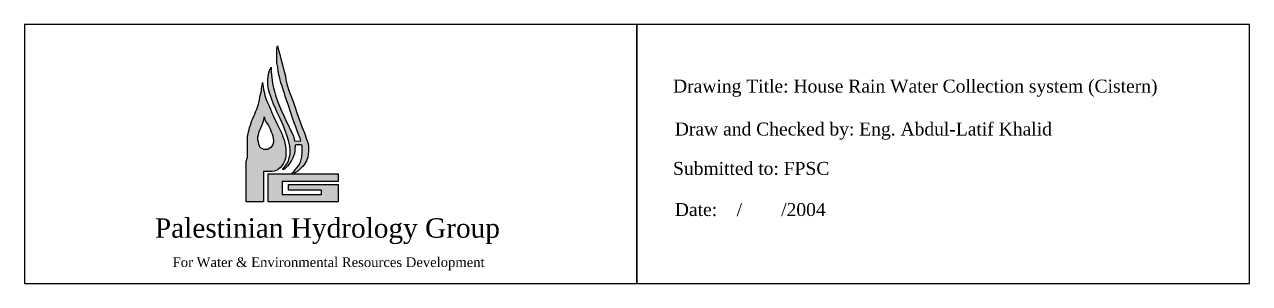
# Model space of a CAD drawing. Extents: x 17096 to 23129, y 9115 to 11168.
# Drawn here: x 17096 to 18991, y 9115 to 9516 of the extents above; entities that cross this region are included whole.
import ezdxf

# ---------------------------------------------------------------- set-up
doc = ezdxf.new("R2010")
doc.units = 0
doc.header["$LTSCALE"] = 5
doc.layers.get('0').update_dxf_attribs({"linetype": 'CONTINUOUS'})
doc.styles.get("Standard").update_dxf_attribs({"font": 'times.ttf', "height": 15})

msp = doc.modelspace()

# ---------------------------------------------------------------- hatches: boundary and pattern name
at = {"linetype": 'Continuous', "ltscale": 0.3}
for color, points in [(4, [(17495.30724, 9291.76681), (17497.40959, 9293.99741), (17500.03751, 9297.01527), (17502.13985, 9300.42677), (17504.3736, 9304.36311), (17505.55616, 9309.74279), (17506.87013, 9314.72883), (17506.87013, 9322.07667), (17506.60734, 9327.58755), (17505.68757, 9332.44238), (17504.505, 9336.24751), (17502.53405, 9343.17526), (17499.77472, 9350.26069), (17497.14679, 9357.34611), (17494.12468, 9364.56275), (17491.75954, 9370.46726), (17489.5258, 9374.40361), (17487.02926, 9379.88803), (17484.66413, 9385.00528), (17481.37922, 9392.48434), (17478.75128, 9399.83219), (17476.64894, 9405.73671), (17474.94079, 9409.93548), (17474.02103, 9413.84535), (17473.10124, 9418.56897), (17472.57566, 9422.24289), (17472.44427, 9426.44166), (17472.57566, 9431.03406), (17473.62684, 9438.90676), (17475.2036, 9444.41765), (17476.51755, 9447.56672), (17477.17454, 9448.87884), (17477.70012, 9449.66611), (17477.83152, 9442.97432), (17478.2257, 9437.59465), (17478.7513, 9433.52709), (17479.40828, 9429.1971), (17479.93386, 9424.6047), (17480.98503, 9419.74987), (17482.95598, 9412.40202), (17484.53274, 9406.4975), (17487.16067, 9398.78249), (17489.5258, 9392.22192), (17493.33629, 9383.29953), (17497.80378, 9373.58987), (17500.56311, 9367.1605), (17504.505, 9359.5767), (17507.26433, 9353.54096), (17510.02366, 9347.63645), (17511.9946, 9342.91283), (17513.43997, 9338.18922), (17514.22834, 9335.43377), (17523.2947, 9335.95862), (17522.37492, 9339.76376), (17520.53537, 9344.881), (17518.03883, 9351.44159), (17515.6737, 9357.34611), (17513.70276, 9362.72578), (17511.07482, 9369.54878), (17509.76085, 9374.2724), (17507.00154, 9382.24983), (17504.505, 9390.38495), (17502.13987, 9397.73279), (17499.51193, 9404.55579), (17498.06657, 9409.67305), (17496.88401, 9413.21576), (17494.91305, 9420.27471), (17492.81071, 9425.7856), (17490.83977, 9432.6086), (17489.5258, 9437.98828), (17488.47464, 9444.68006), (17487.81765, 9449.53489), (17486.50368, 9457.1187), (17486.24089, 9462.49837), (17486.24089, 9470.89591), (17486.50368, 9477.06286), (17487.16067, 9480.47436), (17487.42346, 9482.83616), (17489.00022, 9476.27559), (17490.83977, 9469.19016), (17493.0735, 9460.66141), (17495.17586, 9453.31357), (17496.88401, 9446.49056), (17498.32938, 9441.26856), (17499.64333, 9435.62647), (17500.43172, 9429.98437), (17502.13987, 9423.94864), (17504.63639, 9415.41989), (17507.26433, 9408.33447), (17511.46901, 9396.42068), (17514.62252, 9387.23587), (17517.77604, 9377.52621), (17521.32374, 9367.94777), (17525.65983, 9356.69005), (17529.33893, 9348.2925), (17532.49244, 9338.32043), (17534.85759, 9331.89106), (17535.38317, 9326.93149), (17535.38317, 9320.10849), (17534.98899, 9314.99124), (17534.2006, 9310.39883), (17532.22965, 9304.88795), (17529.07614, 9300.03312), (17526.57961, 9296.28056), (17524.08307, 9293.91874), (17521.45515, 9291.55694), (17518.69582, 9289.19513), (17515.54231, 9286.96453), (17513.57136, 9286.04605), (17511.73181, 9285.78363), (17509.49806, 9285.78363), (17511.9946, 9287.48938), (17514.49113, 9290.63846), (17517.90743, 9294.4436), (17520.53537, 9298.37994), (17522.9005, 9302.70992), (17524.08307, 9306.90869), (17525.00286, 9311.2122), (17525.52844, 9318.42883), (17525.65983, 9323.93972), (17525.39704, 9327.74485), (17525.00286, 9328.92576), (17523.95168, 9329.58182), (17520.00979, 9329.71303), (17516.06789, 9329.4506), (17514.75392, 9328.79454), (17514.49113, 9324.07093), (17514.09694, 9319.87216), (17513.57136, 9316.46066), (17512.25739, 9311.99947), (17510.54924, 9308.45675), (17509.10388, 9305.34719), (17506.60735, 9301.14843), (17503.05963, 9296.68723), (17500.03753, 9293.53815), (17497.40959, 9291.70119)]), (5, [(17581.22719, 9241.47301), (17472.83293, 9241.47301), (17472.83293, 9284.75248), (17581.0855, 9284.75248), (17581.0855, 9273.14706), (17494.51747, 9273.14706), (17494.51747, 9252.76135), (17555.43254, 9252.76135), (17555.43254, 9259.61153), (17504.6936, 9259.61153), (17504.6936, 9268.49107), (17581.36894, 9268.49107)])]:
    msp.add_hatch(color=color, dxfattribs=at).paths.add_polyline_path(points)
h = msp.add_hatch(color=5, dxfattribs=at)
h.paths.add_polyline_path([(17438.99802, 9241.46014), (17438.99802, 9303.57451), (17439.26211, 9303.83823), (17439.70225, 9305.42054), (17440.23043, 9307.35449), (17440.93468, 9309.99168), (17441.19876, 9312.54096), (17441.19876, 9343.02676), (17441.63893, 9344.59111), (17442.16711, 9347.1404), (17442.69529, 9349.9534), (17443.48757, 9353.03013), (17444.27984, 9356.45848), (17445.51227, 9360.23846), (17446.56863, 9363.84262), (17447.97711, 9367.27097), (17449.56165, 9370.43561), (17450.88212, 9373.84622), (17452.20256, 9377.09876), (17453.61106, 9380.61502), (17455.45968, 9384.65872), (17457.13226, 9389.22986), (17458.10061, 9392.5703), (17458.62879, 9394.76796), (17459.5091, 9399.05763), (17460.30137, 9403.36505), (17460.91758, 9405.73852), (17462.15001, 9410.66129), (17462.59016, 9414.08964), (17462.94227, 9416.72684), (17463.29441, 9419.80356), (17464.26276, 9424.0493), (17464.52684, 9425.98324), (17464.87897, 9422.7307), (17465.40715, 9419.21444), (17465.8473, 9415.43446), (17466.81563, 9411.74239), (17468.13609, 9406.02846), (17469.45654, 9401.1057), (17470.68897, 9398.22252), (17472.36154, 9394.26674), (17474.47427, 9389.95932), (17476.67503, 9384.59702), (17478.87579, 9379.41054), (17480.28428, 9375.80637), (17482.30898, 9371.16506), (17484.24566, 9367.38508), (17487.57318, 9360.7921), (17489.24575, 9357.36375), (17491.27045, 9353.40795), (17492.59091, 9350.50703), (17494.43953, 9346.12946), (17495.31985, 9343.66807), (17496.11211, 9341.20669), (17496.55228, 9339.88809), (17497.08046, 9338.30577), (17497.52061, 9336.89927), (17498.04879, 9335.84439), (17498.4009, 9334.6137), (17498.84107, 9332.24023), (17499.28122, 9330.13047), (17499.8094, 9327.87137), (17500.16152, 9322.59698), (17500.16152, 9311.78448), (17499.72137, 9308.35613), (17498.84107, 9305.45522), (17497.16849, 9302.29058), (17496.20015, 9300.46228), (17494.08742, 9297.29764), (17491.44651, 9294.30882), (17489.24575, 9292.37488), (17487.22106, 9290.88047), (17485.6365, 9290.00141), (17482.46741, 9289.21025), (17479.21029, 9288.41909), (17475.97078, 9288.33118), (17465.75927, 9288.33118), (17465.75927, 9241.42459)])
h.paths.add_polyline_path([(17465.5383, 9323.16023), (17462.36639, 9324.36687), (17460.85596, 9325.72434), (17459.64762, 9327.83596), (17458.43929, 9330.70174), (17457.83511, 9334.17084), (17457.23093, 9336.88578), (17457.23093, 9341.86318), (17458.28823, 9345.33228), (17459.34554, 9350.30967), (17460.85596, 9353.47711), (17462.21535, 9357.09704), (17463.72578, 9360.71696), (17465.08516, 9364.63855), (17466.14245, 9368.25847), (17466.74663, 9370.52093), (17467.04871, 9372.93422), (17467.65289, 9369.16346), (17468.55914, 9367.05183), (17469.61644, 9365.24187), (17471.12687, 9363.28108), (17472.78835, 9360.56614), (17474.14772, 9358.30368), (17475.35607, 9355.58873), (17476.56441, 9353.02462), (17477.9238, 9349.70635), (17479.13214, 9346.53892), (17480.34049, 9343.22065), (17480.94465, 9339.29907), (17481.24675, 9336.28246), (17481.24675, 9334.02), (17480.18943, 9329.94759), (17478.83006, 9327.68513), (17477.16859, 9325.42268), (17474.60086, 9323.76355), (17472.63731, 9322.70774), (17467.95497, 9322.55691), (17466.44455, 9322.70774)], flags=16)

# ---------------------------------------------------------------- linework, layer by layer
at = {"linetype": 'Continuous'}
for points in [[(17096.2318, 9115.33071), (18043.39165, 9115.33071), (18043.39165, 9515.70042), (17096.2318, 9515.70042)], [(18043.39165, 9115.33071), (18990.5515, 9115.33071), (18990.5515, 9515.70042), (18043.39165, 9515.70042)]]:
    msp.add_lwpolyline(points, close=True, dxfattribs=at)
at = {"color": 1, "linetype": 'Continuous', "ltscale": 0.3}
for points in [[(17495.30724, 9291.76681), (17497.40959, 9293.99741), (17500.03751, 9297.01527), (17502.13985, 9300.42677), (17504.3736, 9304.36311), (17505.55616, 9309.74279), (17506.87013, 9314.72883), (17506.87013, 9322.07667), (17506.60734, 9327.58755), (17505.68757, 9332.44238), (17504.505, 9336.24751), (17502.53405, 9343.17526), (17499.77472, 9350.26069), (17497.14679, 9357.34611), (17494.12468, 9364.56275), (17491.75954, 9370.46726), (17489.5258, 9374.40361), (17487.02926, 9379.88803), (17484.66413, 9385.00528), (17481.37922, 9392.48434), (17478.75128, 9399.83219), (17476.64894, 9405.73671), (17474.94079, 9409.93548), (17474.02103, 9413.84535), (17473.10124, 9418.56897), (17472.57566, 9422.24289), (17472.44427, 9426.44166), (17472.57566, 9431.03406), (17473.62684, 9438.90676), (17475.2036, 9444.41765), (17476.51755, 9447.56672), (17477.17454, 9448.87884), (17477.70012, 9449.66611), (17477.83152, 9442.97432), (17478.2257, 9437.59465), (17478.7513, 9433.52709), (17479.40828, 9429.1971), (17479.93386, 9424.6047), (17480.98503, 9419.74987), (17482.95598, 9412.40202), (17484.53274, 9406.4975), (17487.16067, 9398.78249), (17489.5258, 9392.22192), (17493.33629, 9383.29953), (17497.80378, 9373.58987), (17500.56311, 9367.1605), (17504.505, 9359.5767), (17507.26433, 9353.54096), (17510.02366, 9347.63645), (17511.9946, 9342.91283), (17513.43997, 9338.18922), (17514.22834, 9335.43377), (17523.2947, 9335.95862), (17522.37492, 9339.76376), (17520.53537, 9344.881), (17518.03883, 9351.44159), (17515.6737, 9357.34611), (17513.70276, 9362.72578), (17511.07482, 9369.54878), (17509.76085, 9374.2724), (17507.00154, 9382.24983), (17504.505, 9390.38495), (17502.13987, 9397.73279), (17499.51193, 9404.55579), (17498.06657, 9409.67305), (17496.88401, 9413.21576), (17494.91305, 9420.27471), (17492.81071, 9425.7856), (17490.83977, 9432.6086), (17489.5258, 9437.98828), (17488.47464, 9444.68006), (17487.81765, 9449.53489), (17486.50368, 9457.1187), (17486.24089, 9462.49837), (17486.24089, 9470.89591), (17486.50368, 9477.06286), (17487.16067, 9480.47436), (17487.42346, 9482.83616), (17489.00022, 9476.27559), (17490.83977, 9469.19016), (17493.0735, 9460.66141), (17495.17586, 9453.31357), (17496.88401, 9446.49056), (17498.32938, 9441.26856), (17499.64333, 9435.62647), (17500.43172, 9429.98437), (17502.13987, 9423.94864), (17504.63639, 9415.41989), (17507.26433, 9408.33447), (17511.46901, 9396.42068), (17514.62252, 9387.23587), (17517.77604, 9377.52621), (17521.32374, 9367.94777), (17525.65983, 9356.69005), (17529.33893, 9348.2925), (17532.49244, 9338.32043), (17534.85759, 9331.89106), (17535.38317, 9326.93149), (17535.38317, 9320.10849), (17534.98899, 9314.99124), (17534.2006, 9310.39883), (17532.22965, 9304.88795), (17529.07614, 9300.03312), (17526.57961, 9296.28056), (17524.08307, 9293.91874), (17521.45515, 9291.55694), (17518.69582, 9289.19513), (17515.54231, 9286.96453), (17513.57136, 9286.04605), (17511.73181, 9285.78363), (17509.49806, 9285.78363), (17511.9946, 9287.48938), (17514.49113, 9290.63846), (17517.90743, 9294.4436), (17520.53537, 9298.37994), (17522.9005, 9302.70992), (17524.08307, 9306.90869), (17525.00286, 9311.2122), (17525.52844, 9318.42883), (17525.65983, 9323.93972), (17525.39704, 9327.74485), (17525.00286, 9328.92576), (17523.95168, 9329.58182), (17520.00979, 9329.71303), (17516.06789, 9329.4506), (17514.75392, 9328.79454), (17514.49113, 9324.07093), (17514.09694, 9319.87216), (17513.57136, 9316.46066), (17512.25739, 9311.99947), (17510.54924, 9308.45675), (17509.10388, 9305.34719), (17506.60735, 9301.14843), (17503.05963, 9296.68723), (17500.03753, 9293.53815), (17497.40959, 9291.70119)], [(17438.99802, 9241.46014), (17438.99802, 9303.57451), (17439.26211, 9303.83823), (17439.70225, 9305.42054), (17440.23043, 9307.35449), (17440.93468, 9309.99168), (17441.19876, 9312.54096), (17441.19876, 9343.02676), (17441.63893, 9344.59111), (17442.16711, 9347.1404), (17442.69529, 9349.9534), (17443.48757, 9353.03013), (17444.27984, 9356.45848), (17445.51227, 9360.23846), (17446.56863, 9363.84262), (17447.97711, 9367.27097), (17449.56165, 9370.43561), (17450.88212, 9373.84622), (17452.20256, 9377.09876), (17453.61106, 9380.61502), (17455.45968, 9384.65872), (17457.13226, 9389.22986), (17458.10061, 9392.5703), (17458.62879, 9394.76796), (17459.5091, 9399.05763), (17460.30137, 9403.36505), (17460.91758, 9405.73852), (17462.15001, 9410.66129), (17462.59016, 9414.08964), (17462.94227, 9416.72684), (17463.29441, 9419.80356), (17464.26276, 9424.0493), (17464.52684, 9425.98324), (17464.87897, 9422.7307), (17465.40715, 9419.21444), (17465.8473, 9415.43446), (17466.81563, 9411.74239), (17468.13609, 9406.02846), (17469.45654, 9401.1057), (17470.68897, 9398.22252), (17472.36154, 9394.26674), (17474.47427, 9389.95932), (17476.67503, 9384.59702), (17478.87579, 9379.41054), (17480.28428, 9375.80637), (17482.30898, 9371.16506), (17484.24566, 9367.38508), (17487.57318, 9360.7921), (17489.24575, 9357.36375), (17491.27045, 9353.40795), (17492.59091, 9350.50703), (17494.43953, 9346.12946), (17495.31985, 9343.66807), (17496.11211, 9341.20669), (17496.55228, 9339.88809), (17497.08046, 9338.30577), (17497.52061, 9336.89927), (17498.04879, 9335.84439), (17498.4009, 9334.6137), (17498.84107, 9332.24023), (17499.28122, 9330.13047), (17499.8094, 9327.87137), (17500.16152, 9322.59698), (17500.16152, 9311.78448), (17499.72137, 9308.35613), (17498.84107, 9305.45522), (17497.16849, 9302.29058), (17496.20015, 9300.46228), (17494.08742, 9297.29764), (17491.44651, 9294.30882), (17489.24575, 9292.37488), (17487.22106, 9290.88047), (17485.6365, 9290.00141), (17482.46741, 9289.21025), (17479.21029, 9288.41909), (17475.97078, 9288.33118), (17465.75927, 9288.33118), (17465.75927, 9241.42459)], [(17465.5383, 9323.16023), (17462.36639, 9324.36687), (17460.85596, 9325.72434), (17459.64762, 9327.83596), (17458.43929, 9330.70174), (17457.83511, 9334.17084), (17457.23093, 9336.88578), (17457.23093, 9341.86318), (17458.28823, 9345.33228), (17459.34554, 9350.30967), (17460.85596, 9353.47711), (17462.21535, 9357.09704), (17463.72578, 9360.71696), (17465.08516, 9364.63855), (17466.14245, 9368.25847), (17466.74663, 9370.52093), (17467.04871, 9372.93422), (17467.65289, 9369.16346), (17468.55914, 9367.05183), (17469.61644, 9365.24187), (17471.12687, 9363.28108), (17472.78835, 9360.56614), (17474.14772, 9358.30368), (17475.35607, 9355.58873), (17476.56441, 9353.02462), (17477.9238, 9349.70635), (17479.13214, 9346.53892), (17480.34049, 9343.22065), (17480.94465, 9339.29907), (17481.24675, 9336.28246), (17481.24675, 9334.02), (17480.18943, 9329.94759), (17478.83006, 9327.68513), (17477.16859, 9325.42268), (17474.60086, 9323.76355), (17472.63731, 9322.70774), (17467.95497, 9322.55691), (17466.44455, 9322.70774)], [(17581.22719, 9241.47301), (17472.83293, 9241.47301), (17472.83293, 9284.75248), (17581.0855, 9284.75248), (17581.0855, 9273.14706), (17494.51747, 9273.14706), (17494.51747, 9252.76135), (17555.43254, 9252.76135), (17555.43254, 9259.61153), (17504.6936, 9259.61153), (17504.6936, 9268.49107), (17581.36894, 9268.49107)]]:
    msp.add_lwpolyline(points, close=True, dxfattribs=at)

# ---------------------------------------------------------------- texts
at = {"color": 7, "linetype": 'Continuous', "ltscale": 0.3}
for s, p in [('Drawing Title: House Rain Water Collection system (Cistern)', (18099.12382, 9410.48119)), ('Draw and Checked by: Eng. Abdul-Latif Khalid', (18101.89322, 9344.10829)), ('Submitted to: FPSC', (18099.12382, 9283.26647)), ('Date:    /        /2004', (18101.89316, 9219.6591))]:
    msp.add_text(s, height=20, dxfattribs=at).set_placement(p)
at = {"linetype": 'Continuous', "ltscale": 0.3}
for s, height, p in [('Palestinian Hydrology Group', 30, (17297.85754, 9186.11717)), ('For Water & Environmental Resources Development', 15, (17325.27139, 9140.77814))]:
    msp.add_text(s, height=height, dxfattribs=at).set_placement(p)

doc.saveas('drawing.dxf')
